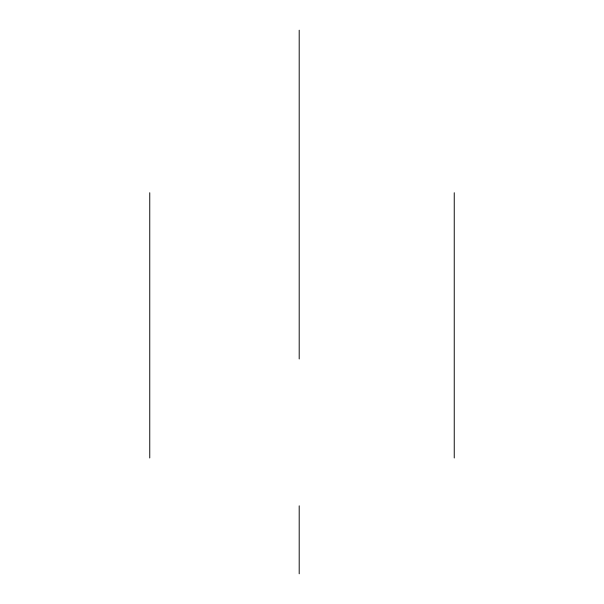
<?xml version="1.0" encoding="UTF-8"?>
<svg xmlns="http://www.w3.org/2000/svg" width="604" height="604" viewBox="0 0 604 604"><rect width="100%" height="100%" fill="white"/><g stroke="black" fill="none" stroke-linecap="round" stroke-linejoin="round"><path stroke-width="0.91" d="M454.246 192.721L454.246 457.983M299.199 30.2L299.199 358.972M299.199 505.827L299.199 573.8M149.754 192.721L149.754 457.983"/></g></svg>
